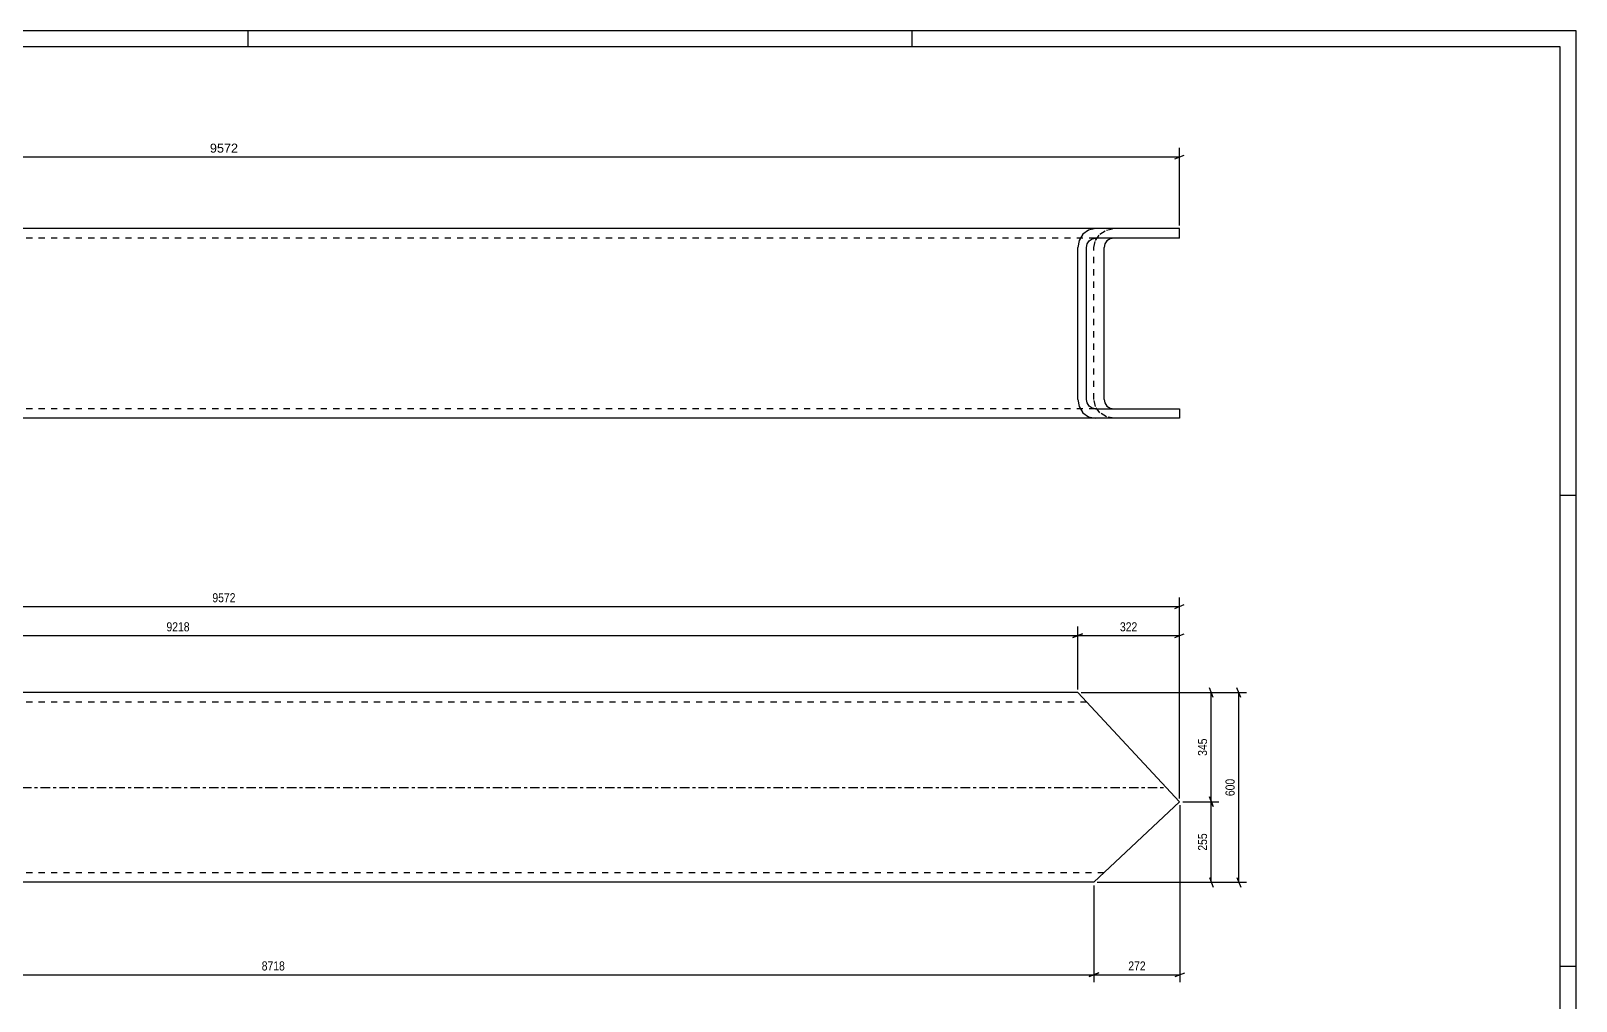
# Model space of a CAD drawing. Header units: millimetres. Extents: x 0 to 841, y 0 to 594.
# Drawn here: x 352.3 to 841, y 287.1 to 594 of the extents above; entities that cross this region are included whole.
import ezdxf

# ---------------------------------------------------------------- set-up
doc = ezdxf.new("R2010")
doc.units = ezdxf.units.MM
doc.linetypes.add('DXK_LINE_DOT2', pattern=[3.9198, 1.9599, -1.9599])
doc.linetypes.add('DXK_LINE_DOT3', pattern=[5.9187, 2.979, -0.9799, 0.9799, -0.9799])
doc.styles.add('Arial', font='ARIAL.TTF', dxfattribs={"height": 0.2})
doc.styles.add('Arial Narrow', font='ARIALN.TTF', dxfattribs={"height": 0.2})

# ---------------------------------------------------------------- blocks, each defined once
blk = doc.blocks.new('Unknown-729378456-1128')
at = {"color": 5, "linetype": 'Continuous'}
for p, q in [((841, 594), (0, 594)), ((421, 589), (421, 594)), ((631, 589), (631, 594)), ((841, 0), (841, 594)), ((836, 589), (5, 589)), ((836, 5), (836, 589)), ((841, 447), (836, 447)), ((841, 298), (836, 298))]:
    blk.add_line(p, q, dxfattribs=at)
blk = doc.blocks.new('Part-729378456-1757 - 1749')
at = {"color": 2, "linetype": 'Continuous'}
for p, q in [((427.27, 384.69), (114.3, 384.69)), ((683.37, 384.69), (427.37, 384.69)), ((715.6, 350.18), (683.37, 384.69)), ((688.52, 324.69), (715.6, 350.18)), ((427.27, 324.69), (170.33, 324.69)), ((688.52, 324.69), (427.37, 324.69))]:
    blk.add_line(p, q, dxfattribs=at)
at = {"color": 7, "linetype": 'DXK_LINE_DOT2'}
for p, q in [((427.27, 381.69), (117.1, 381.69)), ((686.17, 381.69), (427.37, 381.69)), ((427.27, 327.69), (167.53, 327.69)), ((691.7, 327.69), (427.37, 327.69))]:
    blk.add_line(p, q, dxfattribs=at)
at = {"color": 7, "linetype": 'DXK_LINE_DOT3'}
for p, q in [((142.32, 354.69), (427.27, 354.69)), ((427.37, 354.69), (711.38, 354.69))]:
    blk.add_line(p, q, dxfattribs=at)
blk = doc.blocks.new('Part-729378456-2042 - 2034')
at = {"color": 2, "linetype": 'Continuous'}
for p, q in [((427.27, 531.45), (119.9, 531.45)), ((715.6, 531.45), (427.37, 531.45)), ((685.01, 529.69), (683.79, 527.75)), ((686.83, 530.99), (685.01, 529.69)), ((688.97, 531.45), (686.83, 530.99)), ((686.99, 527.57), (687.9, 528.22)), ((687.9, 528.22), (688.97, 528.45)), ((715.6, 528.45), (688.97, 528.45)), ((693.67, 528.22), (692.64, 527.57)), ((694.89, 528.45), (693.67, 528.22)), ((715.6, 528.45), (715.6, 531.45)), ((683.79, 527.75), (683.37, 525.45)), ((683.37, 477.45), (683.37, 525.45)), ((686.17, 525.45), (686.38, 526.6)), ((686.17, 477.45), (686.17, 525.45)), ((686.38, 526.6), (686.99, 527.57)), ((691.95, 526.6), (691.7, 525.45)), ((691.7, 477.45), (691.7, 525.45)), ((692.64, 527.57), (691.95, 526.6)), ((683.37, 477.45), (683.79, 475.15)), ((683.79, 475.15), (685.01, 473.21)), ((686.38, 476.3), (686.17, 477.45)), ((686.99, 475.33), (686.38, 476.3)), ((687.9, 474.68), (686.99, 475.33)), ((688.97, 474.45), (687.9, 474.68)), ((688.97, 474.45), (715.6, 474.45)), ((691.7, 477.45), (691.95, 476.3)), ((691.95, 476.3), (692.64, 475.33)), ((692.64, 475.33), (693.67, 474.68)), ((693.67, 474.68), (694.89, 474.45)), ((715.6, 474.45), (715.6, 471.45)), ((427.27, 471.45), (119.9, 471.45)), ((715.6, 471.45), (427.37, 471.45)), ((685.01, 473.21), (686.83, 471.91)), ((686.83, 471.91), (688.97, 471.45))]:
    blk.add_line(p, q, dxfattribs=at)
at = {"color": 7, "linetype": 'DXK_LINE_DOT2'}
for p, q in [((427.27, 528.45), (119.9, 528.45)), ((688.97, 528.45), (427.37, 528.45)), ((689, 527.75), (690.38, 529.69)), ((690.38, 529.69), (692.45, 530.99)), ((692.45, 530.99), (694.89, 531.45)), ((688.52, 525.45), (689, 527.75)), ((688.52, 477.45), (688.52, 525.45)), ((427.27, 474.45), (119.9, 474.45)), ((688.97, 474.45), (427.37, 474.45)), ((689, 475.15), (688.52, 477.45)), ((690.38, 473.21), (689, 475.15)), ((692.45, 471.91), (690.38, 473.21)), ((694.89, 471.45), (692.45, 471.91))]:
    blk.add_line(p, q, dxfattribs=at)
blk = doc.blocks.new('StraightDimension-729378456-1810 - 1749')
at = {"color": 7, "linetype": 'Continuous'}
for p, q in [((726.23, 383.19), (725.03, 386.19)), ((684.42, 384.69), (728.03, 384.69)), ((725.63, 350.18), (725.63, 384.69)), ((716.6, 350.18), (728.03, 350.18)), ((725.03, 351.68), (726.23, 348.68))]:
    blk.add_line(p, q, dxfattribs=at)
at = {"color": 0}
blk.add_wipeout([(724.88, 370.78), (720.68, 370.78), (720.68, 364.09), (724.88, 364.09)], dxfattribs=at)
at = {"color": 3, "style": 'Arial Narrow'}
blk.add_text('345', height=2.863, rotation=90.0002, dxfattribs=at).set_placement((724.28, 364.69))
blk = doc.blocks.new('StraightDimension-729378456-1771 - 1749')
at = {"color": 7, "linetype": 'Continuous'}
for p, q in [((734.95, 383.19), (733.75, 386.19)), ((684.42, 384.69), (736.75, 384.69)), ((734.35, 324.69), (734.35, 384.69)), ((689.52, 324.69), (736.75, 324.69)), ((733.75, 326.19), (734.95, 323.19))]:
    blk.add_line(p, q, dxfattribs=at)
at = {"color": 0}
blk.add_wipeout([(733.6, 358.03), (729.4, 358.03), (729.4, 351.35), (733.6, 351.35)], dxfattribs=at)
at = {"color": 3, "style": 'Arial Narrow'}
blk.add_text('600', height=2.863, rotation=90.0002, dxfattribs=at).set_placement((733, 351.95))
blk = doc.blocks.new('StraightDimension-729378456-1789 - 1749')
at = {"color": 7, "linetype": 'Continuous'}
for p, q in [((716.6, 350.18), (728.03, 350.18)), ((726.23, 348.68), (725.03, 351.68)), ((725.63, 324.69), (725.63, 350.18)), ((689.52, 324.69), (728.03, 324.69)), ((725.03, 326.19), (726.23, 323.19))]:
    blk.add_line(p, q, dxfattribs=at)
at = {"color": 0}
blk.add_wipeout([(724.88, 340.78), (720.68, 340.78), (720.68, 334.09), (724.88, 334.09)], dxfattribs=at)
at = {"color": 3, "style": 'Arial Narrow'}
blk.add_text('255', height=2.863, rotation=90.0002, dxfattribs=at).set_placement((724.28, 334.69))
blk = doc.blocks.new('StraightDimension-729378456-1896 - 1749')
at = {"color": 7, "linetype": 'Continuous'}
for p, q in [((688.52, 323.69), (688.52, 293.05)), ((169.44, 295.45), (688.52, 295.45)), ((687.02, 294.85), (690.02, 296.05))]:
    blk.add_line(p, q, dxfattribs=at)
at = {"color": 0}
blk.add_wipeout([(433.23, 296.2), (433.23, 300.4), (424.72, 300.4), (424.72, 296.2)], dxfattribs=at)
at = {"color": 3, "style": 'Arial Narrow'}
blk.add_text('8718', height=2.863, dxfattribs=at).set_placement((425.32, 296.8))
blk = doc.blocks.new('StraightDimension-729378456-1913 - 1749')
at = {"color": 7, "linetype": 'Continuous'}
for p, q in [((715.72, 349.1), (715.72, 293.05)), ((688.52, 323.69), (688.52, 293.05)), ((690.02, 296.05), (687.02, 294.85)), ((688.52, 295.45), (715.72, 295.45)), ((714.22, 294.85), (717.22, 296.05))]:
    blk.add_line(p, q, dxfattribs=at)
at = {"color": 0}
blk.add_wipeout([(705.46, 296.2), (705.46, 300.4), (698.78, 300.4), (698.78, 296.2)], dxfattribs=at)
at = {"color": 3, "style": 'Arial Narrow'}
blk.add_text('272', height=2.863, dxfattribs=at).set_placement((699.38, 296.8))
blk = doc.blocks.new('StraightDimension-729378456-1937 - 1749')
at = {"color": 7, "linetype": 'Continuous'}
for p, q in [((684.87, 403.32), (681.87, 402.12)), ((683.37, 385.69), (683.37, 405.57)), ((683.37, 402.72), (715.6, 402.72)), ((714.1, 402.12), (717.1, 403.32)), ((715.6, 351.18), (715.6, 405.57))]:
    blk.add_line(p, q, dxfattribs=at)
at = {"color": 0}
blk.add_wipeout([(702.82, 403.47), (702.82, 407.67), (696.14, 407.67), (696.14, 403.47)], dxfattribs=at)
at = {"color": 3, "style": 'Arial Narrow'}
blk.add_text('322', height=2.863, dxfattribs=at).set_placement((696.74, 404.07))
blk = doc.blocks.new('StraightDimension-729378456-1956 - 1749')
at = {"color": 7, "linetype": 'Continuous'}
for p, q in [((114.33, 402.72), (683.37, 402.72)), ((681.87, 402.12), (684.87, 403.32)), ((683.37, 385.69), (683.37, 405.57))]:
    blk.add_line(p, q, dxfattribs=at)
at = {"color": 0}
blk.add_wipeout([(403.1, 403.47), (403.1, 407.67), (394.59, 407.67), (394.59, 403.47)], dxfattribs=at)
at = {"color": 3, "style": 'Arial Narrow'}
blk.add_text('9218', height=2.863, dxfattribs=at).set_placement((395.19, 404.07))
blk = doc.blocks.new('StraightDimension-729378456-1994 - 1749')
at = {"color": 7, "linetype": 'Continuous'}
for p, q in [((111.13, 411.92), (715.6, 411.92)), ((714.1, 411.32), (717.1, 412.52)), ((715.6, 351.18), (715.6, 414.77))]:
    blk.add_line(p, q, dxfattribs=at)
at = {"color": 0}
blk.add_wipeout([(417.62, 412.67), (417.62, 416.87), (409.11, 416.87), (409.11, 412.67)], dxfattribs=at)
at = {"color": 3, "style": 'Arial Narrow'}
blk.add_text('9572', height=2.863, dxfattribs=at).set_placement((409.71, 413.27))
blk = doc.blocks.new('StraightDimension-729378456-3820 - 2034')
at = {"color": 7, "linetype": 'Continuous'}
for p, q in [((111.13, 554.13), (715.6, 554.13)), ((714.1, 553.53), (717.1, 554.73)), ((715.6, 532.45), (715.6, 556.98))]:
    blk.add_line(p, q, dxfattribs=at)
at = {"color": 0}
blk.add_wipeout([(418.41, 554.88), (418.41, 559.08), (408.32, 559.08), (408.32, 554.88)], dxfattribs=at)
at = {"color": 3, "style": 'Arial'}
blk.add_text('9572', height=2.865, dxfattribs=at).set_placement((408.92, 555.48))

msp = doc.modelspace()

# ---------------------------------------------------------------- block references
for name in ['Unknown-729378456-1128', 'Part-729378456-2042 - 2034', 'Part-729378456-1757 - 1749']:
    msp.add_blockref(name, (0, 0))

# ---------------------------------------------------------------- next in the draw order: block references
for name in ['StraightDimension-729378456-3820 - 2034', 'StraightDimension-729378456-1810 - 1749']:
    msp.add_blockref(name, (0, 0))

# ---------------------------------------------------------------- next in the draw order: block references
msp.add_blockref('StraightDimension-729378456-1771 - 1749', (0, 0))

# ---------------------------------------------------------------- next in the draw order: block references
msp.add_blockref('StraightDimension-729378456-1789 - 1749', (0, 0))

# ---------------------------------------------------------------- next in the draw order: block references
msp.add_blockref('StraightDimension-729378456-1896 - 1749', (0, 0))

# ---------------------------------------------------------------- next in the draw order: block references
msp.add_blockref('StraightDimension-729378456-1913 - 1749', (0, 0))

# ---------------------------------------------------------------- next in the draw order: block references
msp.add_blockref('StraightDimension-729378456-1937 - 1749', (0, 0))

# ---------------------------------------------------------------- next in the draw order: block references
msp.add_blockref('StraightDimension-729378456-1956 - 1749', (0, 0))

# ---------------------------------------------------------------- next in the draw order: block references
msp.add_blockref('StraightDimension-729378456-1994 - 1749', (0, 0))

doc.saveas('drawing.dxf')
